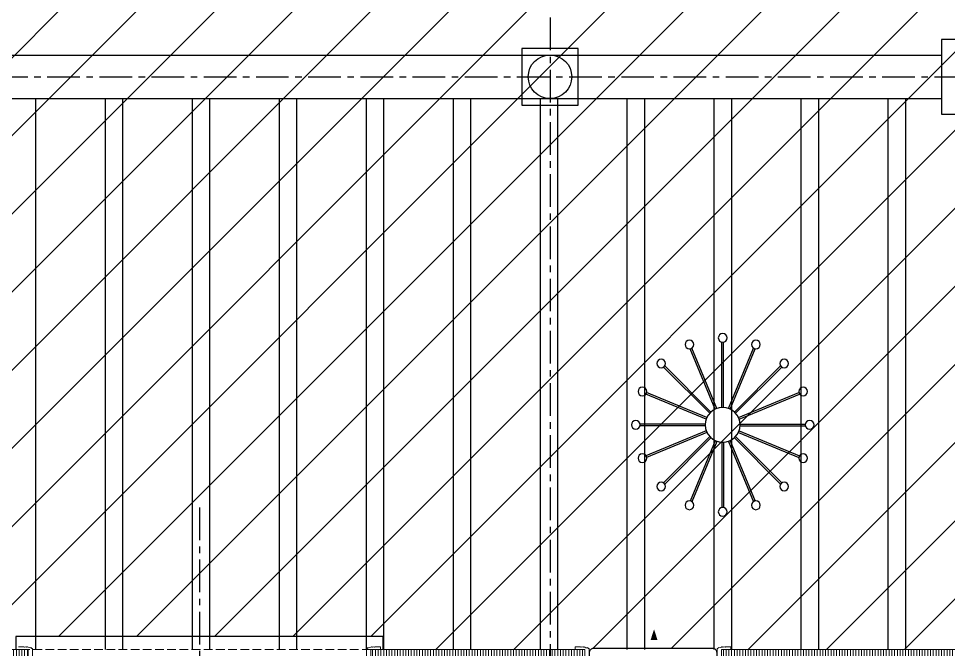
# Model space of a CAD drawing. Header units: millimetres. Extents: x -6033 to 120673, y -816267322945 to 90533.
# Drawn here: x 55271 to 65960, y 72640 to 79889 of the extents above; entities that cross this region are included whole.
import ezdxf
from ezdxf.enums import TextEntityAlignment as Align

# ---------------------------------------------------------------- set-up
doc = ezdxf.new("R2010")
doc.units = ezdxf.units.MM
for name, pattern in [('I-AR$0$CENTER', [2, 1.25, -0.25, 0.25, -0.25]), ('I-PLAN$0$CENTER', [2, 1.25, -0.25, 0.25, -0.25]), ('I-PLAN$0$DASH', [0.35, 0.25, -0.1])]:
    doc.linetypes.add(name, pattern=pattern)
for name, color, linetype in [('I-AR$0$D-BASE-INTWALL', 1, 'Continuous'), ('I-AR$0$D-BASE-WALL', 4, 'Continuous'), ('I-CEILING$0$0-LIGHT-RC', 1, 'Continuous'), ('I-CEILING$0$2-天花', 5, 'Continuous'), ('I-CEILING$0$I-RCP-AIR', 64, 'Continuous'), ('I-CEILING$0$I-RCP-COVER', 10, 'Continuous'), ('I-PLAN$0$0-建-楼梯', 1, 'Continuous'), ('I-PLAN$0$A-stairs', 2, 'Continuous'), ('I-PLAN$0$I-GRID', 252, 'I-PLAN$0$CENTER')]:
    doc.layers.add(name, color=color, linetype=linetype)
for name, color, linetype, lineweight in [('I-AR$0$GZET_COL_GRID_1-200_轴线', 8, 'I-AR$0$CENTER', 25), ('I-AR$0$I-SCOPE', 252, 'Continuous', 35), ('I-PLAN$0$_ACM-A-WALL-HACH', 251, 'Continuous', 9), ('I-PLAN$0$I-PL-WALL-FHINISH', 73, 'Continuous', 13), ('I-PLAN$0$I-WALL', 6, 'Continuous', 13)]:
    doc.layers.add(name, color=color, linetype=linetype, lineweight=lineweight)
doc.styles.add('I-CEILING$0$黑体', font='simhei.ttf', dxfattribs={"height": 600})

# ---------------------------------------------------------------- blocks, each defined once
blk = doc.blocks.new('I-AR$0$海龙_1211170131')
at = {"layer": 'I-AR$0$GZET_COL_GRID_1-200_轴线', "ltscale": 300}
for p, q in [((61155, 86275), (61155, 59995)), ((-2225, 78995), (116415, 78995))]:
    blk.add_line(p, q, dxfattribs=at)
blk = doc.blocks.new('I-AR')
at = {"layer": 'I-AR$0$I-SCOPE'}
h = blk.add_hatch(dxfattribs=at)
h.set_pattern_fill('ANSI31', color=256, scale=200)
h.paths.add_polyline_path([(63300, 72640), (66630, 72640), (66630, 70889), (90600, 70890), (90600, 66390), (96650, 66390), (96650, 24876), (18340, 24876), (18340, 66390), (48090, 66390), (48090, 72640), (51400, 72640), (51400, 72650), (52870, 72650), (52870, 72640), (55240, 72640), (55240, 72790), (59460, 72790), (59460, 72640), (61830, 72640), (61830, 72650), (63300, 72650)], flags=16)
h.paths.add_polyline_path([(7330, 0), (7330, -1770), (11180, -1770), (11180, 0), (18450, 0), (18450, 2900), (27550, 2900), (27550, 18090), (37037, 18090), (37037, 17350), (96200, 17350), (96200, 18120), (114640, 18120), (114640, 84500), (0, 84500), (0, 0)])
at = {"layer": 'I-AR$0$D-BASE-INTWALL'}
blk.add_lwpolyline([(66100, 79650), (65880, 79650), (65880, 78790), (66100, 78790)], dxfattribs=at)
blk.add_lwpolyline([(61055, 78895), (61705, 78895), (61705, 79545), (61055, 79545)], close=True, dxfattribs=at)
at = {"layer": 'I-AR$0$D-BASE-WALL'}
blk.add_circle((61380, 79220), 250, dxfattribs=at)
at = {"layer": 'I-AR$0$GZET_COL_GRID_1-200_轴线'}
blk.add_blockref('I-AR$0$海龙_1211170131', (225, 225), dxfattribs=at)
blk = doc.blocks.new('I-PLAN')
at = {"layer": 'I-PLAN$0$_ACM-A-WALL-HACH'}
h = blk.add_hatch(dxfattribs=at)
h.set_pattern_fill('ANSI31', color=256, scale=10, angle=45)
h.paths.add_polyline_path([(52920, 72340), (55380, 72340), (55380, 72640), (52920, 72640)])
h = blk.add_hatch(dxfattribs=at)
h.set_pattern_fill('ANSI31', color=256, scale=10, angle=45)
h.paths.add_polyline_path([(59320, 72640), (61780, 72640), (61780, 72340), (59320, 72340)])
h = blk.add_hatch(dxfattribs=at)
h.set_pattern_fill('ANSI31', color=256, scale=10, angle=45)
h.paths.add_polyline_path([(66100, 72340), (63350, 72340), (63350, 72640), (66100, 72640)])
at = {"layer": 'I-PLAN$0$0-建-楼梯'}
blk.add_lwpolyline([(62576, 72280, 0, 0, 0), (62576, 72872, 0, 80, 0), (62576, 72747, 0, 0, 0)], format="xyseb", dxfattribs=at)
at = {"layer": 'I-PLAN$0$A-stairs'}
blk.add_lwpolyline([(59460, 72640), (59460, 72790), (55240, 72790), (55240, 72640)], dxfattribs=at)
blk.add_lwpolyline([(63300, 72280), (63300, 72600, 0.414214), (63250, 72650), (61880, 72650, 0.414214), (61830, 72600), (61830, 72280)], format="xyb", dxfattribs=at)
at = {"layer": 'I-PLAN$0$I-GRID', "ltscale": 300}
blk.add_lwpolyline([(57350, 74272), (57350, 60524)], dxfattribs=at)
at = {"layer": 'I-PLAN$0$I-PL-WALL-FHINISH'}
for points in [[(55430, 72280), (55430, 72650), (55420, 72650), (55420, 72654, -0.262247), (55416, 72657), (55414, 72657, 0.824383), (55408, 72658, -0.186128), (55380, 72667, 0.282378), (55368, 72667, 0.636149), (55360, 72665, 0.284819), (55337, 72665, 0.623496), (55332, 72667, -0.37825), (55327, 72670), (55270, 72670)], [(59270, 72280), (59270, 72650), (59280, 72650), (59280, 72654, 0.262247), (59284, 72657), (59286, 72657, -0.824383), (59292, 72658, 0.186128), (59320, 72667, -0.282378), (59332, 72667, -0.636149), (59340, 72665, -0.284819), (59363, 72665, -0.623496), (59368, 72667, 0.37825), (59373, 72670), (59430, 72670), (59430, 72640)], [(61830, 72280), (61830, 72650), (61820, 72650), (61820, 72654, -0.262247), (61817, 72657), (61815, 72657, 0.824383), (61809, 72658, -0.186128), (61780, 72667, 0.282378), (61768, 72667, 0.636149), (61761, 72665, 0.284819), (61737, 72665, 0.623496), (61732, 72667, -0.37825), (61728, 72670), (61670, 72670), (61670, 72640)], [(63300, 72280), (63300, 72650), (63310, 72650), (63310, 72654, 0.262247), (63314, 72657), (63316, 72657, -0.824383), (63322, 72658, 0.186128), (63350, 72667, -0.282378), (63362, 72667, -0.636149), (63370, 72665, -0.284819), (63393, 72665, -0.623496), (63398, 72667, 0.37825), (63403, 72670), (63460, 72670), (63460, 72640)]]:
    blk.add_lwpolyline(points, format="xyb", dxfattribs=at)
at = {"layer": 'I-PLAN$0$I-WALL'}
for points in [[(52920, 72340), (55380, 72340), (55380, 72640), (52920, 72640)], [(59320, 72640), (61780, 72640), (61780, 72340), (59320, 72340)], [(66100, 72340), (63350, 72340), (63350, 72640), (66100, 72640)]]:
    blk.add_lwpolyline(points, close=True, dxfattribs=at)
at = {"layer": 'I-PLAN$0$I-WALL', "color": 8, "linetype": 'I-PLAN$0$DASH', "ltscale": 400}
blk.add_lwpolyline([(55380, 72340), (59320, 72340), (59320, 72640), (55380, 72640)], close=True, dxfattribs=at)
blk = doc.blocks.new('I-CEILING$0$CTD1')
at = {"layer": 'I-CEILING$0$0-LIGHT-RC'}
for p, q in [((-10, 200), (-10, 951)), ((10, 200), (10, 951))]:
    blk.add_line(p, q, dxfattribs=at)
blk.add_circle((0, 1000), 50, dxfattribs=at)
blk = doc.blocks.new('*U559')
at = {"layer": 'I-CEILING$0$2-天花'}
blk.add_blockref('I-CEILING$0$CTD1', (0, -625), dxfattribs=at)
blk = doc.blocks.new('*U560')
at = {"layer": 'I-CEILING$0$0-LIGHT-RC', "color": 0, "linetype": 'ByBlock', "lineweight": -2, "transparency": 16777216}
for p, rotation in [((9495, 4523), 22.5), ((9973, 4523), 337.5000000000001), ((9292, 4387), 45), ((10176, 4387), 315), ((9157, 4185), 67.5), ((10312, 4185), 292.5000000000001), ((9109, 3945), 90), ((10359, 3945), 270), ((9157, 3706), 112.5), ((10312, 3706), 247.5), ((9292, 3504), 135), ((9495, 3368), 157.5), ((9734, 3321), 180), ((9973, 3368), 202.5), ((10176, 3504), 225)]:
    blk.add_blockref('*U559', p, dxfattribs=dict(at, rotation=rotation))
blk.add_blockref('*U559', (9734, 4570), dxfattribs=at)
blk = doc.blocks.new('I-CEILING$0$1米吊灯')
at = {"layer": 'I-CEILING$0$0-LIGHT-RC'}
blk.add_circle((0, 0), 200, dxfattribs=at)
blk.add_blockref('*U560', (-9734, -3945), dxfattribs=at)
blk = doc.blocks.new('I-CEILING$0$K_1229142899')
at = {"layer": 'I-CEILING$0$I-RCP-COVER'}
for p, q in [((-8325, -5050), (8785, -5050)), ((-8325, -5550), (8785, -5550)), ((-1630, -5550), (-1630, -11880)), ((-830, -5550), (-830, -11880)), ((-630, -5550), (-630, -11880)), ((170, -5550), (170, -11880)), ((370, -5550), (370, -11880)), ((1170, -5550), (1170, -11880)), ((1370, -5550), (1370, -11880)), ((2170, -5550), (2170, -11880)), ((2370, -5550), (2370, -11880)), ((3170, -5550), (3170, -11880)), ((3370, -5550), (3370, -11880)), ((4170, -5550), (4170, -11880)), ((4370, -5550), (4370, -11880)), ((5170, -5550), (5170, -11880)), ((5370, -5550), (5370, -11880)), ((6170, -5550), (6170, -11880)), ((6370, -5550), (6370, -11880)), ((7170, -5550), (7170, -11880)), ((7370, -5550), (7370, -11880)), ((8170, -5550), (8170, -11880)), ((8370, -5550), (8370, -11880))]:
    blk.add_line(p, q, dxfattribs=at)
at = {"layer": 'I-CEILING$0$0-LIGHT-RC', "xscale": -1, "rotation": 180}
blk.add_blockref('I-CEILING$0$1米吊灯', (6270, -9300), dxfattribs=at)
blk = doc.blocks.new('I-CEILING')
at = {"layer": 'I-CEILING$0$I-RCP-COVER'}
blk.add_blockref('I-CEILING$0$K_1229142899', (57095, 84520), dxfattribs=at)
at = {"layer": 'I-CEILING$0$I-RCP-AIR', "style": 'I-CEILING$0$黑体'}
for tag, p in [('R', (61966, 71749)), ('R', (61966, 66925)), ('R', (51736, 63925)), ('R', (62976, 63925)), ('S', (56434, 63065))]:
    blk.add_attdef(tag, text='', height=100, dxfattribs=at).set_placement(p, align=Align.MIDDLE_CENTER)

msp = doc.modelspace()

# ---------------------------------------------------------------- block references
for name in ['I-AR', 'I-PLAN']:
    msp.add_blockref(name, (0, 0))

# ---------------------------------------------------------------- next in the draw order: block references
msp.add_blockref('I-CEILING', (0, 0))

doc.saveas('drawing.dxf')
